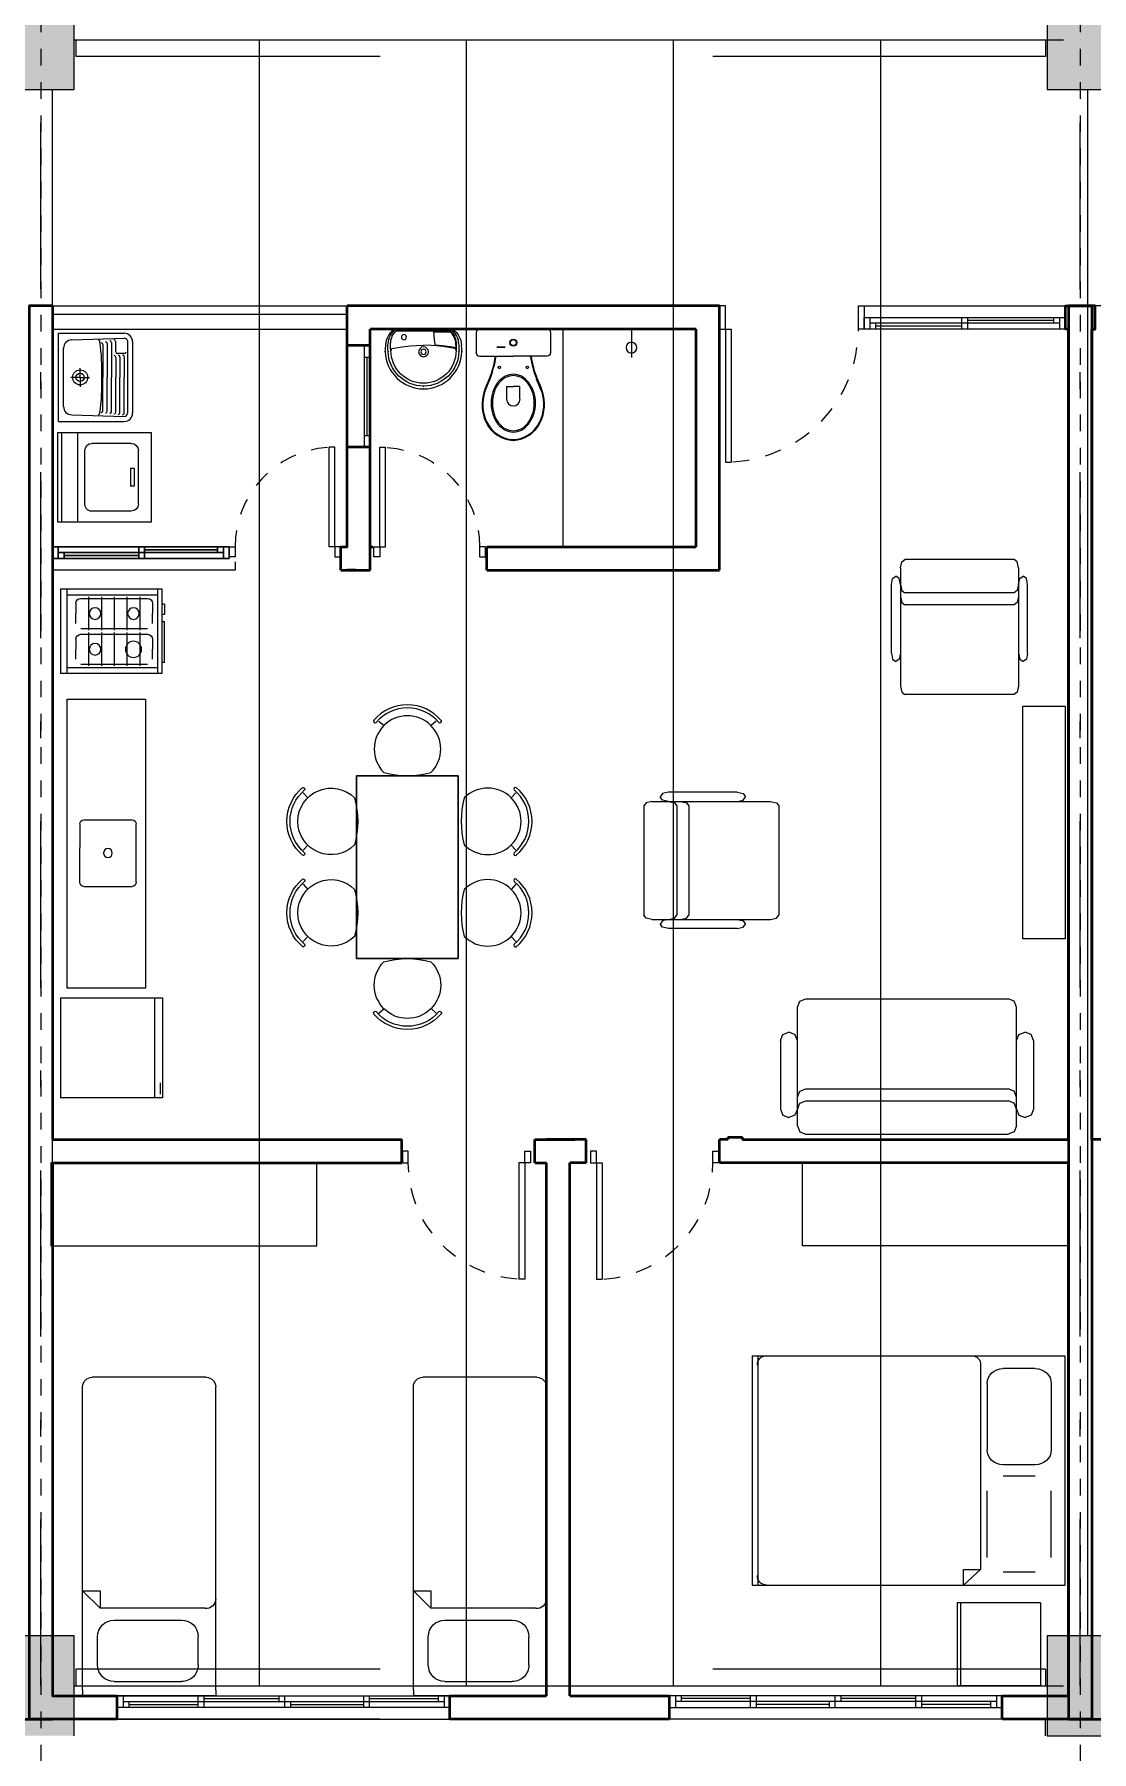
# Model space of a CAD drawing. Header units: millimetres. Extents: x 173 to 410, y -14 to 183.
# Drawn here: x 278.14 to 284.5, y 129.89 to 140.22 of the extents above; entities that cross this region are included whole.
import ezdxf

# ---------------------------------------------------------------- set-up
doc = ezdxf.new("R2010")
doc.units = ezdxf.units.MM
for name, pattern in [('DASHDOT', [1, 0.5, -0.25, 0, -0.25]), ('DASHDOTX2', [2, 1, -0.5, 0, -0.5]), ('HIDDEN', [0.05, 0.025, -0.025]), ('XKITLINE00', [0]), ('XKITLINE02', [4, 2, -2])]:
    doc.linetypes.add(name, pattern=pattern)
doc.layers.get('0').update_dxf_attribs({"color": 4})
for name, color, linetype in [('ar-mobiliario', 7, 'Continuous'), ('ar-sanitarios-louças', 7, 'Continuous'), ('EIXO', 12, 'DASHDOTX2'), ('LAJE VISTA', 143, 'Continuous'), ('VIGA', 2, 'Continuous')]:
    doc.layers.add(name, color=color, linetype=linetype)
for name, color, linetype, lineweight in [('ARQ Alvenaria', 201, 'Continuous', 40), ('ARQ Anotações', 2, 'Continuous', 5), ('ARQ Caixilharia', 140, 'Continuous', 9), ('ARQ Eixos', 8, 'DASHDOT', 5), ('ARQ Equipamento', 4, 'Continuous', 18), ('ARQ Estrutura', 7, 'Continuous', 50), ('ARQ Projeções', 144, 'HIDDEN', 5), ('ARQ Visto', 152, 'Continuous', 13)]:
    doc.layers.add(name, color=color, linetype=linetype, lineweight=lineweight)
doc.styles.get("Standard").update_dxf_attribs({"font": 'arial.ttf'})
doc.dimstyles.new('Executivo 1-50', dxfattribs={"dimtxt": 0.1, "dimasz": 0.035, "dimexe": 0, "dimexo": 0.0625, "dimgap": 0.03, "dimtad": 1, "dimzin": 0, "dimdsep": 46, "dimtxsty": 'Standard', "dimblk": 'DOT', "dimcen": 0.09, "dimclrd": 8, "dimclre": 8, "dimadec": 0, "dimazin": 0, "dimtfac": 1, "dimtix": 1, "dimtmove": 2, "dimatfit": 3, "dimldrblk": 'DOT', "dimfxl": 0.18, "dimfxlon": 1, "dimtolj": 1, "dimtzin": 0, "dimarcsym": 0})

# ---------------------------------------------------------------- blocks, each defined once
blk = doc.blocks.new('_DOT')
at = {"color": 0, "linetype": 'ByBlock', "lineweight": -2}
blk.add_line((-0.5, 0), (-1, 0), dxfattribs=at)
at = {"color": 0, "linetype": 'ByBlock', "const_width": 0.5}
blk.add_lwpolyline([(-0.25, 0, 1), (0.25, 0, 1)], format="xyb", close=True, dxfattribs=at)
blk = doc.blocks.new('*D45')
at = {"layer": 'ARQ Anotações', "color": 8, "lineweight": -2, "transparency": 16777216}
for p, q in [((234.234, 129.147), (234.234, 128.967)), ((290.884, 129.147), (290.884, 128.967)), ((290.849, 128.967), (234.269, 128.967))]:
    blk.add_line(p, q, dxfattribs=at)
at = {"layer": 'Defpoints', "color": 0, "transparency": 16777216}
for p in [(234.234, 129.985), (290.884, 129.985), (234.234, 128.967)]:
    blk.add_point(p, dxfattribs=at)
at = {"layer": 'ARQ Anotações', "color": 8, "lineweight": -2, "transparency": 16777216, "xscale": 0.035, "yscale": 0.035, "zscale": 0.035, "rotation": 180}
blk.add_blockref('_DOT', (234.234, 128.967), dxfattribs=at)
at = {"layer": 'ARQ Anotações', "color": 8, "lineweight": -2, "transparency": 16777216, "xscale": 0.035, "yscale": 0.035, "zscale": 0.035}
blk.add_blockref('_DOT', (290.884, 128.967), dxfattribs=at)
at = {"layer": 'ARQ Anotações', "color": 0, "transparency": 16777216, "insert": (262.559, 129.048), "char_height": 0.1, "attachment_point": 5}
blk.add_mtext('\\A1;56.65', dxfattribs=at)
blk = doc.blocks.new('PSR_Double Bed', base_point=(23.006, 28.013))
at = {"layer": 'ar-mobiliario', "color": 8, "linetype": 'Continuous', "lineweight": 13, "true_color": 0x747474}
for p, q in [((23.024, 29.732), (23.059, 29.732)), ((23.024, 28.182), (23.024, 29.732)), ((23.059, 29.732), (24.94, 29.732)), ((23.059, 28.182), (23.059, 29.732)), ((24.448, 29.626), (24.343, 29.732)), ((24.343, 29.732), (24.343, 29.626)), ((24.94, 29.732), (24.974, 29.732)), ((24.974, 28.182), (24.974, 29.732)), ((24.343, 29.626), (24.448, 29.626)), ((24.448, 28.245), (24.448, 29.626)), ((24.79, 29.645), (24.59, 29.645)), ((24.49, 29.545), (24.49, 29.095)), ((24.89, 29.545), (24.89, 29.095)), ((24.79, 28.995), (24.59, 28.995)), ((24.49, 28.369), (24.49, 28.819)), ((24.79, 28.919), (24.59, 28.919)), ((24.89, 28.369), (24.89, 28.819)), ((23.024, 28.182), (23.059, 28.182)), ((23.059, 28.182), (24.94, 28.182)), ((24.79, 28.269), (24.59, 28.269)), ((24.94, 28.182), (24.974, 28.182))]:
    blk.add_line(p, q, dxfattribs=at)
for centre, radius, start, end in [((23.115, 29.675), 0.0571, 90, 187.1348), ((24.59, 28.819), 0.1, 90, 180), ((24.79, 28.819), 0.1, 0, 90), ((24.59, 28.369), 0.1, 180, 270), ((24.79, 28.369), 0.1, 270, 0), ((23.115, 28.238), 0.0571, 172.8651, 270), ((24.392, 28.238), 0.0571, 270, 7.1348)]:
    blk.add_arc(centre, radius, start, end, dxfattribs=at)
blk = doc.blocks.new('Cab Base 1D-Drawer_2', base_point=(23.006, 28.013))
at = {"layer": 'ar-mobiliario', "color": 8, "linetype": 'Continuous', "lineweight": 13, "true_color": 0x747474}
for p, q in [((23.006, 28.513), (23.506, 28.513)), ((23.006, 28.013), (23.006, 28.513)), ((23.506, 28.013), (23.506, 28.513)), ((23.006, 28.493), (23.506, 28.493)), ((23.006, 28.013), (23.506, 28.013))]:
    blk.add_line(p, q, dxfattribs=at)
blk = doc.blocks.new('Folha 72')
at = {"color": 0, "linetype": 'ByBlock', "lineweight": -2}
for p, q in [((0.35, 0.7), (0.315, 0.7)), ((0.315, 0), (0.315, 0.7)), ((0.35, 0), (0.35, 0.7)), ((-0.385, 0), (-0.35, 0)), ((-0.385, -0.07), (-0.385, 0)), ((-0.35, 0), (-0.35, -0.07)), ((0.35, 0), (0.315, 0)), ((0.385, 0), (0.35, 0)), ((0.35, 0), (0.35, -0.07)), ((0.385, -0.07), (0.385, 0)), ((-0.35, -0.07), (-0.385, -0.07)), ((0.35, -0.07), (0.385, -0.07))]:
    blk.add_line(p, q, dxfattribs=at)
at = {"layer": 'ARQ Projeções'}
blk.add_arc((0.35, 0), 0.7, 93.6334, 180, dxfattribs=at)
blk = doc.blocks.new('Janela de correr_3')
at = {"lineweight": 13}
for p, q in [((0.403, 0), (-0.603, 0)), ((-0.603, 0), (-0.603, -0.07)), ((-0.568, -0.07), (-0.568, 0)), ((-0.533, -0.035), (-0.533, 0)), ((-0.118, -0.07), (-0.118, 0)), ((-0.082, -0.07), (-0.082, 0)), ((1.397, 0), (0.392, 0)), ((0.403, -0.07), (0.403, 0)), ((0.403, -0.07), (0.403, 0)), ((0.438, -0.035), (0.438, 0)), ((0.877, -0.07), (0.877, 0)), ((0.912, -0.07), (0.912, 0)), ((1.362, -0.07), (1.362, 0)), ((1.397, -0.07), (1.397, 0)), ((-0.603, -0.07), (0.403, -0.07)), ((-0.568, -0.035), (0.403, -0.035)), ((-0.533, -0.018), (-0.118, -0.018)), ((-0.082, -0.053), (0.368, -0.053)), ((0.368, -0.07), (0.368, -0.035)), ((0.392, -0.07), (1.397, -0.07)), ((0.403, -0.035), (1.362, -0.035)), ((0.438, -0.018), (0.877, -0.018)), ((0.912, -0.053), (1.327, -0.053)), ((1.327, -0.07), (1.327, -0.035))]:
    blk.add_line(p, q, dxfattribs=at)
blk = doc.blocks.new('PSN_Single Bed', base_point=(23.006, 28.013))
at = {"layer": 'ar-mobiliario', "color": 8, "linetype": 'Continuous', "lineweight": 13, "true_color": 0x747474}
for p, q in [((23.193, 29.912), (23.193, 29.946)), ((23.993, 29.946), (23.193, 29.946)), ((23.193, 29.912), (23.193, 28.088)), ((23.383, 29.861), (23.788, 29.861)), ((23.993, 29.912), (23.993, 29.946)), ((23.993, 29.912), (23.993, 28.088)), ((23.283, 29.761), (23.283, 29.591)), ((23.888, 29.761), (23.888, 29.591)), ((23.383, 29.491), (23.788, 29.491)), ((23.298, 29.42), (23.193, 29.315)), ((23.298, 29.315), (23.298, 29.42)), ((23.929, 29.42), (23.298, 29.42)), ((23.193, 29.315), (23.298, 29.315)), ((23.936, 28.031), (23.25, 28.031))]:
    blk.add_line(p, q, dxfattribs=at)
for centre, radius, start, end in [((23.383, 29.761), 0.1, 90, 180), ((23.788, 29.761), 0.1, 0, 90), ((23.383, 29.591), 0.1, 180, 270), ((23.788, 29.591), 0.1, 270, 0), ((23.936, 29.364), 0.0571, 0, 97.1348), ((23.25, 28.088), 0.057, 180, 270), ((23.936, 28.088), 0.057, 270, 360)]:
    blk.add_arc(centre, radius, start, end, dxfattribs=at)
blk = doc.blocks.new('SLAB_19', base_point=(-13.105, -3.32))
at = {"layer": 'ar-mobiliario', "color": 8, "linetype": 'Continuous', "lineweight": 13, "true_color": 0x747474, "flags": 128}
blk.add_lwpolyline([(-13.105, -3.32), (-13.105, -3.82), (-11.505, -3.82), (-11.505, -3.32)], close=True, dxfattribs=at)
blk = doc.blocks.new('CP929_2')
at = {"layer": 'ARQ Equipamento', "lineweight": 13}
for p, q in [((-0.222, -0.027), (-0.224, -0.035)), ((-0.224, -0.035), (-0.224, -0.159)), ((-0.218, -0.021), (-0.222, -0.027)), ((-0.212, -0.016), (-0.218, -0.021)), ((-0.204, -0.015), (-0.212, -0.016)), ((-0.204, -0.015), (0.204, -0.015)), ((0.204, -0.015), (0.212, -0.016)), ((0.212, -0.016), (0.217, -0.021)), ((0.217, -0.021), (0.222, -0.027)), ((0.222, -0.027), (0.223, -0.035)), ((0.223, -0.035), (0.223, -0.159)), ((-0.224, -0.159), (-0.222, -0.167)), ((-0.222, -0.167), (-0.218, -0.173)), ((-0.218, -0.173), (-0.212, -0.177)), ((-0.212, -0.177), (-0.204, -0.179)), ((-0.204, -0.179), (0, -0.179)), ((-0.103, -0.18), (-0.103, -0.179)), ((0.204, -0.179), (0, -0.179)), ((0.102, -0.18), (0.102, -0.179)), ((0.212, -0.177), (0.204, -0.179)), ((0.217, -0.173), (0.212, -0.177)), ((0.222, -0.167), (0.217, -0.173)), ((0.223, -0.159), (0.222, -0.167)), ((-0.04, -0.437), (-0.04, -0.36)), ((-0.04, -0.36), (0, -0.36)), ((0.04, -0.36), (0, -0.36)), ((0.04, -0.437), (0.04, -0.36))]:
    blk.add_line(p, q, dxfattribs=at)
for centre, radius in [((0, -0.097), 0.0216), ((0, -0.097), 0.018), ((-0.084, -0.246), 0.00752), ((0.084, -0.246), 0.00752)]:
    blk.add_circle(centre, radius, dxfattribs=at)
for centre, radius, start, end in [((-0.859, -0.049), 0.763, 339.6909, 350.163), ((-0.859, -0.049), 0.767, 339.6909, 350.163), ((0.858, -0.049), 0.767, 189.837, 200.3091), ((0.858, -0.049), 0.763, 189.837, 200.3091), ((0.018, -0.424), 0.142, 118.3761, 142.5178), ((0.018, -0.425), 0.135, 118.3761, 142.5178), ((0, -0.39), 0.103, 90, 118.3761), ((0, -0.392), 0.0966, 90, 118.3761), ((0, -0.39), 0.103, 61.6239, 90), ((0, -0.392), 0.0966, 61.6239, 90), ((-0.018, -0.425), 0.135, 37.4822, 61.6239), ((-0.019, -0.424), 0.142, 37.4822, 61.6239), ((0.067, -0.468), 0.255, 162.0904, 205.4458), ((0.063, -0.468), 0.247, 161.867, 205.7625), ((-26.813, 10.724), 28.863, 337.3538, 337.5183), ((-25.375, 10.125), 27.31, 337.3514, 337.5257), ((0.092, -0.461), 0.226, 162.3784, 180), ((0.091, -0.461), 0.217, 162.3784, 180), ((0.047, -0.447), 0.178, 142.5178, 162.3784), ((0.046, -0.447), 0.17, 142.5178, 162.3784), ((-0.047, -0.447), 0.17, 17.6216, 37.4822), ((-0.048, -0.447), 0.178, 17.6216, 37.4822), ((-0.091, -0.461), 0.217, 360, 17.6216), ((-0.093, -0.461), 0.226, 0, 17.6216), ((25.374, 10.125), 27.31, 202.4743, 202.6486), ((26.812, 10.724), 28.863, 202.4817, 202.6462), ((-0.064, -0.468), 0.247, 334.2375, 18.133), ((-0.068, -0.468), 0.255, 334.5542, 17.9096), ((0.092, -0.461), 0.226, 180, 197.6216), ((0.091, -0.461), 0.217, 180, 197.6216), ((0, -0.437), 0.0404, 180, 0), ((-0.091, -0.461), 0.217, 342.3784, 0), ((-0.093, -0.461), 0.226, 342.3784, 360), ((0.008, -0.495), 0.19, 205.7625, 267.2081), ((0.008, -0.495), 0.185, 205.7625, 267.2081), ((0.047, -0.475), 0.178, 197.6216, 217.4822), ((0.046, -0.475), 0.17, 197.6216, 217.4822), ((0.018, -0.498), 0.142, 217.4822, 241.6239), ((0.018, -0.497), 0.135, 217.4822, 241.6239), ((0, -0.53), 0.0966, 241.6239, 270), ((-0.009, -0.495), 0.185, 272.7919, 334.2375), ((0, -0.53), 0.0966, 270, 298.3761), ((-0.009, -0.495), 0.19, 272.7919, 334.2375), ((-0.018, -0.497), 0.135, 298.3761, 322.5178), ((-0.019, -0.498), 0.142, 298.3761, 322.5178), ((-0.047, -0.475), 0.17, 322.5178, 342.3784), ((-0.048, -0.475), 0.178, 322.5178, 342.3784), ((0, -0.532), 0.103, 241.6239, 270), ((0, -0.532), 0.103, 270, 298.3761)]:
    blk.add_arc(centre, radius, start, end, dxfattribs=at)
for p in [(-0.204, -0.015), (0.204, -0.015), (-0.224, -0.159), (-0.103, -0.18), (0.102, -0.18), (0.223, -0.159)]:
    blk.add_point(p, dxfattribs=at)
blk = doc.blocks.new('L915')
at = {"layer": 'ARQ Equipamento', "lineweight": 13}
for p, q in [((-0.172, 0), (-0.181, -0.006)), ((-0.172, 0), (0.172, 0)), ((0.172, 0), (0.181, -0.006)), ((-0.227, -0.083), (-0.229, -0.098)), ((-0.229, -0.104), (-0.229, -0.098)), ((-0.224, -0.07), (-0.227, -0.083)), ((-0.22, -0.058), (-0.224, -0.07)), ((-0.215, -0.046), (-0.22, -0.058)), ((-0.208, -0.034), (-0.215, -0.046)), ((-0.214, -0.098), (-0.213, -0.087)), ((-0.214, -0.105), (-0.214, -0.098)), ((-0.213, -0.087), (-0.211, -0.075)), ((-0.211, -0.075), (-0.208, -0.064)), ((-0.2, -0.023), (-0.208, -0.034)), ((-0.208, -0.064), (-0.204, -0.05)), ((-0.204, -0.05), (-0.198, -0.038)), ((-0.19, -0.013), (-0.2, -0.023)), ((-0.199, -0.097), (-0.198, -0.091)), ((-0.198, -0.102), (-0.199, -0.097)), ((-0.198, -0.038), (-0.192, -0.029)), ((-0.198, -0.084), (-0.197, -0.075)), ((-0.198, -0.091), (-0.198, -0.084)), ((-0.198, -0.108), (-0.198, -0.102)), ((-0.197, -0.075), (-0.194, -0.061)), ((-0.194, -0.061), (-0.191, -0.05)), ((-0.193, -0.093), (-0.194, -0.105)), ((-0.192, -0.08), (-0.193, -0.093)), ((-0.192, -0.029), (-0.185, -0.018)), ((-0.19, -0.067), (-0.192, -0.08)), ((-0.191, -0.05), (-0.188, -0.042)), ((-0.181, -0.006), (-0.19, -0.013)), ((-0.187, -0.056), (-0.19, -0.067)), ((-0.188, -0.042), (-0.182, -0.032)), ((-0.182, -0.046), (-0.187, -0.056)), ((-0.185, -0.018), (-0.177, -0.009)), ((-0.182, -0.032), (-0.177, -0.024)), ((-0.177, -0.036), (-0.182, -0.046)), ((-0.177, -0.009), (-0.169, -0.004)), ((-0.177, -0.024), (-0.171, -0.017)), ((-0.17, -0.026), (-0.177, -0.036)), ((-0.171, -0.017), (-0.164, -0.013)), ((-0.163, -0.018), (-0.17, -0.026)), ((-0.169, -0.004), (0.169, -0.004)), ((-0.164, -0.013), (0.164, -0.013)), ((-0.127, -0.017), (-0.163, -0.018)), ((-0.145, -0.105), (-0.128, -0.103)), ((-0.128, -0.103), (-0.11, -0.101)), ((-0.096, -0.017), (-0.127, -0.017)), ((-0.114, -0.105), (-0.078, -0.102)), ((-0.11, -0.101), (-0.095, -0.099)), ((-0.061, -0.017), (-0.096, -0.017)), ((-0.095, -0.099), (-0.078, -0.099)), ((-0.078, -0.099), (-0.071, -0.098)), ((-0.078, -0.102), (-0.045, -0.1)), ((-0.071, -0.098), (-0.069, -0.09)), ((-0.069, -0.09), (-0.066, -0.067)), ((-0.066, -0.067), (-0.063, -0.037)), ((-0.063, -0.037), (-0.061, -0.017)), ((-0.045, -0.1), (0, -0.098)), ((0.045, -0.1), (0, -0.098)), ((0.078, -0.102), (0.045, -0.1)), ((0.114, -0.105), (0.078, -0.102)), ((0.171, -0.017), (0.164, -0.013)), ((0.177, -0.009), (0.169, -0.004)), ((0.177, -0.024), (0.171, -0.017)), ((0.184, -0.018), (0.177, -0.009)), ((0.182, -0.032), (0.177, -0.024)), ((0.181, -0.006), (0.19, -0.013)), ((0.188, -0.042), (0.182, -0.032)), ((0.192, -0.029), (0.184, -0.018)), ((0.191, -0.05), (0.188, -0.042)), ((0.19, -0.013), (0.2, -0.023)), ((0.194, -0.061), (0.191, -0.05)), ((0.198, -0.038), (0.192, -0.029)), ((0.197, -0.075), (0.194, -0.061)), ((0.198, -0.084), (0.197, -0.075)), ((0.204, -0.05), (0.198, -0.038)), ((0.198, -0.091), (0.198, -0.084)), ((0.199, -0.097), (0.198, -0.091)), ((0.198, -0.102), (0.199, -0.097)), ((0.198, -0.108), (0.198, -0.102)), ((0.2, -0.023), (0.208, -0.034)), ((0.208, -0.064), (0.204, -0.05)), ((0.208, -0.034), (0.215, -0.046)), ((0.211, -0.075), (0.208, -0.064)), ((0.213, -0.087), (0.211, -0.075)), ((0.214, -0.098), (0.213, -0.087)), ((0.214, -0.105), (0.214, -0.098)), ((0.215, -0.046), (0.22, -0.058)), ((0.22, -0.058), (0.224, -0.07)), ((0.224, -0.07), (0.227, -0.083)), ((0.227, -0.083), (0.228, -0.093)), ((0.228, -0.093), (0.229, -0.104)), ((-0.23, -0.114), (-0.229, -0.104)), ((-0.23, -0.125), (-0.23, -0.114)), ((-0.23, -0.136), (-0.23, -0.125)), ((-0.228, -0.159), (-0.23, -0.136)), ((-0.224, -0.181), (-0.228, -0.159)), ((-0.218, -0.203), (-0.224, -0.181)), ((-0.21, -0.223), (-0.218, -0.203)), ((-0.214, -0.114), (-0.214, -0.105)), ((-0.214, -0.121), (-0.214, -0.114)), ((-0.214, -0.125), (-0.214, -0.121)), ((-0.214, -0.125), (-0.214, -0.128)), ((-0.214, -0.128), (-0.213, -0.135)), ((-0.213, -0.135), (-0.211, -0.157)), ((-0.211, -0.157), (-0.208, -0.177)), ((-0.208, -0.177), (-0.202, -0.197)), ((-0.202, -0.197), (-0.195, -0.216)), ((-0.198, -0.113), (-0.198, -0.108)), ((-0.198, -0.119), (-0.198, -0.113)), ((-0.197, -0.125), (-0.198, -0.119)), ((-0.196, -0.13), (-0.197, -0.125)), ((-0.195, -0.125), (-0.196, -0.13)), ((-0.193, -0.122), (-0.195, -0.125)), ((-0.194, -0.105), (-0.194, -0.116)), ((-0.194, -0.116), (-0.184, -0.112)), ((-0.19, -0.118), (-0.193, -0.122)), ((-0.19, -0.118), (-0.166, -0.113)), ((-0.184, -0.112), (-0.173, -0.109)), ((-0.173, -0.109), (-0.161, -0.107)), ((-0.166, -0.113), (-0.141, -0.109)), ((-0.161, -0.107), (-0.145, -0.105)), ((-0.141, -0.109), (-0.114, -0.105)), ((0.141, -0.109), (0.114, -0.105)), ((0.166, -0.113), (0.141, -0.109)), ((0.19, -0.118), (0.166, -0.113)), ((0.19, -0.118), (0.193, -0.122)), ((0.193, -0.122), (0.195, -0.125)), ((0.195, -0.125), (0.196, -0.13)), ((0.195, -0.216), (0.202, -0.197)), ((0.196, -0.13), (0.197, -0.125)), ((0.197, -0.125), (0.198, -0.119)), ((0.198, -0.113), (0.198, -0.108)), ((0.198, -0.119), (0.198, -0.113)), ((0.202, -0.197), (0.208, -0.177)), ((0.208, -0.177), (0.211, -0.157)), ((0.218, -0.203), (0.21, -0.223)), ((0.211, -0.157), (0.213, -0.135)), ((0.213, -0.135), (0.214, -0.128)), ((0.214, -0.114), (0.214, -0.105)), ((0.214, -0.121), (0.214, -0.114)), ((0.214, -0.125), (0.214, -0.121)), ((0.214, -0.128), (0.214, -0.125)), ((0.224, -0.181), (0.218, -0.203)), ((0.228, -0.159), (0.224, -0.181)), ((0.23, -0.136), (0.228, -0.159)), ((0.229, -0.104), (0.23, -0.114)), ((0.23, -0.114), (0.23, -0.125)), ((0.23, -0.125), (0.23, -0.136)), ((-0.2, -0.243), (-0.21, -0.223)), ((-0.189, -0.262), (-0.2, -0.243)), ((-0.195, -0.216), (-0.186, -0.234)), ((-0.175, -0.278), (-0.189, -0.262)), ((-0.186, -0.234), (-0.175, -0.252)), ((-0.175, -0.252), (-0.162, -0.268)), ((-0.16, -0.295), (-0.175, -0.278)), ((-0.162, -0.268), (-0.148, -0.283)), ((-0.144, -0.309), (-0.16, -0.295)), ((-0.148, -0.283), (-0.133, -0.296)), ((-0.127, -0.322), (-0.144, -0.309)), ((-0.133, -0.296), (-0.117, -0.308)), ((-0.117, -0.308), (-0.1, -0.318)), ((0.1, -0.318), (0.117, -0.308)), ((0.117, -0.308), (0.133, -0.296)), ((0.144, -0.309), (0.127, -0.322)), ((0.133, -0.296), (0.148, -0.283)), ((0.16, -0.295), (0.144, -0.309)), ((0.148, -0.283), (0.162, -0.268)), ((0.175, -0.278), (0.16, -0.295)), ((0.162, -0.268), (0.175, -0.252)), ((0.175, -0.252), (0.186, -0.234)), ((0.189, -0.262), (0.175, -0.278)), ((0.186, -0.234), (0.195, -0.216)), ((0.2, -0.243), (0.189, -0.262)), ((0.21, -0.223), (0.2, -0.243)), ((-0.108, -0.333), (-0.127, -0.322)), ((-0.088, -0.342), (-0.108, -0.333)), ((-0.1, -0.318), (-0.082, -0.327)), ((-0.067, -0.35), (-0.088, -0.342)), ((-0.082, -0.327), (-0.062, -0.334)), ((-0.046, -0.355), (-0.067, -0.35)), ((-0.062, -0.334), (-0.042, -0.339)), ((-0.023, -0.359), (-0.046, -0.355)), ((-0.042, -0.339), (-0.022, -0.342)), ((0, -0.36), (-0.023, -0.359)), ((-0.022, -0.342), (0, -0.343)), ((0, -0.343), (0.022, -0.342)), ((0.023, -0.359), (0, -0.36)), ((0.022, -0.342), (0.042, -0.339)), ((0.046, -0.355), (0.023, -0.359)), ((0.042, -0.339), (0.062, -0.334)), ((0.067, -0.35), (0.046, -0.355)), ((0.062, -0.334), (0.082, -0.327)), ((0.088, -0.342), (0.067, -0.35)), ((0.082, -0.327), (0.1, -0.318)), ((0.107, -0.333), (0.088, -0.342)), ((0.127, -0.322), (0.107, -0.333))]:
    blk.add_line(p, q, dxfattribs=at)
for centre, radius in [((0.118, -0.049), 0.0151), ((0, -0.137), 0.0295), ((0, -0.137), 0.0161)]:
    blk.add_circle(centre, radius, dxfattribs=at)
blk.add_arc((0, -0.13), 0.196, 180, 360, dxfattribs=at)
for p in [(-0.208, -0.064), (-0.198, -0.084), (-0.177, -0.036), (-0.071, -0.098), (0.198, -0.084), (0.208, -0.064), (-0.23, -0.136), (-0.213, -0.135), (-0.196, -0.13), (-0.184, -0.112), (0.196, -0.13), (0.213, -0.135), (0.23, -0.136), (0, -0.343), (0, -0.36)]:
    blk.add_point(p, dxfattribs=at)
blk = doc.blocks.new('Folha 62')
at = {"lineweight": -2}
for p, q in [((0.3, 0.6), (0.265, 0.6)), ((0.265, 0), (0.265, 0.6)), ((0.3, 0), (0.3, 0.6)), ((-0.335, 0), (-0.3, 0)), ((-0.335, -0.06), (-0.335, 0)), ((-0.3, 0), (-0.3, -0.06)), ((0.3, 0), (0.265, 0)), ((0.335, 0), (0.3, 0)), ((0.3, 0), (0.3, -0.06)), ((0.335, -0.06), (0.335, 0)), ((-0.3, -0.06), (-0.335, -0.06)), ((0.3, -0.06), (0.335, -0.06))]:
    blk.add_line(p, q, dxfattribs=at)
at = {"layer": 'ARQ Projeções'}
blk.add_arc((0.3, 0), 0.6, 94.2369, 180, dxfattribs=at)
blk = doc.blocks.new('chuveiro')
at = {"linetype": 'ByBlock', "lineweight": -2}
blk.add_line((0, 0), (0, -172), dxfattribs=at)
blk.add_circle((0, -112), 32.4, dxfattribs=at)
blk = doc.blocks.new('PSR_cuba cozinha', base_point=(23.006, 28.013))
at = {"layer": 'ar-sanitarios-louças', "color": 8, "linetype": 'Continuous', "lineweight": 13, "true_color": 0x747474}
for p, q in [((23.085, 28.544), (23.085, 28.337)), ((23.11, 28.569), (23.41, 28.569)), ((23.435, 28.544), (23.435, 28.194)), ((23.085, 28.194), (23.085, 28.337)), ((23.11, 28.169), (23.41, 28.169))]:
    blk.add_line(p, q, dxfattribs=at)
blk.add_circle((23.26, 28.369), 0.0269, dxfattribs=at)
for centre, start, end in [((23.11, 28.544), 90, 180), ((23.41, 28.544), 0, 90), ((23.11, 28.194), 180, 270), ((23.41, 28.194), 270, 0)]:
    blk.add_arc(centre, 0.025, start, end, dxfattribs=at)
blk = doc.blocks.new('PSR_Fridge 1Door', base_point=(23.006, 28.013))
at = {"layer": 'ar-mobiliario', "color": 8, "linetype": 'Continuous', "lineweight": 13, "true_color": 0x747474}
for p, q in [((23.006, 28.661), (23.006, 28.013)), ((23.006, 28.661), (23.717, 28.661)), ((23.717, 28.013), (23.717, 28.661)), ((23.006, 28.064), (23.717, 28.064)), ((23.006, 28.013), (23.717, 28.013)), ((23.612, 28.028), (23.693, 28.028))]:
    blk.add_line(p, q, dxfattribs=at)
blk = doc.blocks.new('PSR_Fogão4 bocas', base_point=(23.006, 28.013))
at = {"layer": 'ar-mobiliario', "color": 8, "linetype": 'Continuous', "lineweight": 13, "true_color": 0x747474}
for p, q in [((23.006, 28.623), (23.516, 28.623)), ((23.006, 28.623), (23.006, 28.013)), ((23.516, 28.013), (23.516, 28.623)), ((23.006, 28.585), (23.516, 28.585)), ((23.043, 28.585), (23.043, 28.039)), ((23.094, 28.531), (23.155, 28.531)), ((23.215, 28.531), (23.155, 28.531)), ((23.31, 28.531), (23.37, 28.531)), ((23.43, 28.531), (23.37, 28.531)), ((23.479, 28.585), (23.479, 28.039)), ((23.054, 28.454), (23.255, 28.454)), ((23.064, 28.501), (23.064, 28.099)), ((23.245, 28.501), (23.245, 28.099)), ((23.269, 28.454), (23.47, 28.454)), ((23.28, 28.501), (23.28, 28.099)), ((23.46, 28.501), (23.46, 28.099)), ((23.054, 28.377), (23.255, 28.377)), ((23.269, 28.377), (23.47, 28.377)), ((23.054, 28.3), (23.255, 28.3)), ((23.054, 28.223), (23.255, 28.223)), ((23.269, 28.3), (23.47, 28.3)), ((23.269, 28.223), (23.47, 28.223)), ((23.054, 28.146), (23.255, 28.146)), ((23.269, 28.146), (23.47, 28.146)), ((23.006, 28.039), (23.516, 28.039)), ((23.006, 28.013), (23.516, 28.013)), ((23.094, 28.069), (23.155, 28.069)), ((23.099, 27.998), (23.099, 28.013)), ((23.099, 27.998), (23.159, 27.998)), ((23.215, 28.069), (23.155, 28.069)), ((23.159, 28.013), (23.159, 27.998)), ((23.204, 27.998), (23.204, 28.013)), ((23.449, 27.998), (23.204, 27.998)), ((23.31, 28.069), (23.37, 28.069)), ((23.43, 28.069), (23.37, 28.069)), ((23.449, 27.998), (23.449, 28.013))]:
    blk.add_line(p, q, dxfattribs=at)
for centre, radius in [((23.155, 28.415), 0.035), ((23.37, 28.415), 0.035), ((23.155, 28.184), 0.035), ((23.37, 28.184), 0.0487)]:
    blk.add_circle(centre, radius, dxfattribs=at)
for centre, start, end in [((23.094, 28.501), 90, 180), ((23.31, 28.501), 90, 180), ((23.094, 28.099), 180, 270), ((23.31, 28.099), 180, 270)]:
    blk.add_arc(centre, 0.03, start, end, dxfattribs=at)
blk = doc.blocks.new('PSR_Tanque 25L', base_point=(23.006, 28.013))
at = {"layer": 'ar-sanitarios-louças', "color": 8, "linetype": 'Continuous', "lineweight": 13, "true_color": 0x747474}
for p, q in [((22.871, 28.408), (23.401, 28.408)), ((22.871, 28.408), (22.871, 28.013)), ((23.194, 28.408), (23.248, 28.408)), ((23.401, 28.408), (23.401, 28.013)), ((22.911, 28.328), (22.901, 28.013)), ((22.961, 28.378), (23.311, 28.378)), ((23.136, 28.278), (23.136, 28.334)), ((23.361, 28.328), (23.371, 28.013)), ((23.136, 28.278), (23.08, 28.278)), ((23.136, 28.278), (23.192, 28.278)), ((23.136, 28.278), (23.136, 28.222)), ((22.932, 28.115), (23.136, 28.115)), ((22.935, 28.141), (23.136, 28.141)), ((23.333, 28.141), (23.136, 28.141)), ((23.339, 28.115), (23.136, 28.115)), ((22.921, 28.013), (23.136, 28.013)), ((23.351, 27.993), (22.921, 27.993)), ((22.923, 28.039), (23.136, 28.039)), ((22.926, 28.064), (23.136, 28.064)), ((22.929, 28.09), (23.136, 28.09)), ((23.346, 28.09), (23.136, 28.09)), ((23.257, 28.064), (23.136, 28.064)), ((23.258, 28.039), (23.136, 28.039)), ((23.26, 28.013), (23.136, 28.013)), ((23.279, 28.012), (23.279, 28.054)), ((23.289, 28.064), (23.351, 28.064)), ((23.351, 27.963), (22.921, 27.963))]:
    blk.add_line(p, q, dxfattribs=at)
for radius in [0.0452, 0.025]:
    blk.add_circle((23.136, 28.278), radius, dxfattribs=at)
for centre, radius, start, end in [((22.961, 28.328), 0.05, 90, 180), ((23.311, 28.328), 0.05, 0, 90), ((22.922, 28.169), 0.01, 180, 270), ((22.929, 28.1), 0.01, 180, 270), ((23.095, 29.402), 1.255, 262.0871, 271.891), ((22.932, 28.125), 0.01, 180, 270), ((22.935, 28.151), 0.01, 180, 270), ((23.177, 29.402), 1.255, 268.109, 277.9129), ((23.333, 28.151), 0.01, 270, 0), ((23.339, 28.125), 0.01, 270, 0), ((23.346, 28.1), 0.01, 270, 0), ((23.35, 28.169), 0.01, 270, 0), ((22.921, 28.013), 0.05, 180, 270), ((22.921, 28.013), 0.02, 178.6718, 270), ((22.921, 28.023), 0.01, 180, 270), ((22.923, 28.049), 0.01, 180, 270), ((22.926, 28.074), 0.01, 180, 270), ((23.257, 28.074), 0.01, 270, 0), ((23.258, 28.049), 0.01, 270, 0), ((23.26, 28.023), 0.01, 270, 0), ((23.289, 28.054), 0.01, 90, 180), ((23.289, 28.012), 0.01, 180, 270), ((23.351, 28.074), 0.01, 270, 0), ((23.351, 28.013), 0.05, 270, 0), ((23.351, 28.012), 0.02, 270, 1.3282)]:
    blk.add_arc(centre, radius, start, end, dxfattribs=at)
blk = doc.blocks.new('PSN_WasherDryer Vert', base_point=(23.006, 28.013))
at = {"layer": 'ar-mobiliario', "color": 8, "linetype": 'Continuous', "lineweight": 13, "true_color": 0x747474}
for p, q in [((23.615, 28.673), (23.006, 28.673)), ((23.006, 28.673), (23.006, 28.013)), ((23.131, 28.583), (23.49, 28.583)), ((23.615, 28.013), (23.615, 28.673)), ((23.081, 28.532), (23.081, 28.251)), ((23.37, 28.554), (23.25, 28.554)), ((23.25, 28.554), (23.25, 28.527)), ((23.37, 28.527), (23.25, 28.527)), ((23.37, 28.554), (23.37, 28.527)), ((23.54, 28.532), (23.54, 28.254)), ((23.006, 28.153), (23.615, 28.153)), ((23.136, 28.203), (23.49, 28.203)), ((23.006, 28.04), (23.615, 28.04)), ((23.006, 28.013), (23.615, 28.013))]:
    blk.add_line(p, q, dxfattribs=at)
for centre, radius, start, end in [((23.131, 28.532), 0.0508, 90, 180), ((23.49, 28.532), 0.0508, 360, 90), ((23.131, 28.254), 0.0509, 183.5763, 274.7637), ((23.49, 28.254), 0.0508, 270, 0)]:
    blk.add_arc(centre, radius, start, end, dxfattribs=at)
blk = doc.blocks.new('Table 9 Rectangular', base_point=(23.006, 28.013))
at = {"layer": 'ar-mobiliario', "linetype": 'Continuous'}
for p, q in [((24.377, 28.775), (23.006, 28.775)), ((23.006, 28.775), (23.006, 28.013)), ((24.377, 28.775), (23.006, 28.775)), ((23.006, 28.775), (23.006, 28.013)), ((24.377, 28.013), (24.377, 28.775)), ((24.377, 28.013), (24.377, 28.775)), ((23.006, 28.013), (24.377, 28.013)), ((23.006, 28.013), (24.377, 28.013))]:
    blk.add_line(p, q, dxfattribs=at)
blk = doc.blocks.new('PSR_Chair Round', base_point=(23.006, 28.013))
at = {"layer": 'ar-mobiliario', "color": 8, "linetype": 'Continuous', "lineweight": 13, "true_color": 0x747474}
for p, q in [((22.833, 27.545), (22.864, 27.572)), ((23.178, 27.545), (23.147, 27.572))]:
    blk.add_line(p, q, dxfattribs=at)
for centre, radius, start, end in [((23.006, 27.713), 0.2, 135, 45), ((23.006, 27.328), 0.545, 74.9643, 105.0357), ((22.811, 27.546), 0.00983, 52.4054, 207.8484), ((23.006, 27.713), 0.266, 220.127, 319.873), ((23.006, 27.713), 0.247, 220.127, 319.873), ((23.2, 27.546), 0.00983, 332.1516, 127.5946)]:
    blk.add_arc(centre, radius, start, end, dxfattribs=at)
blk = doc.blocks.new('PSN_LoveSeat Basic', base_point=(23.006, 28.013))
at = {"layer": 'ar-mobiliario', "color": 8, "linetype": 'Continuous', "lineweight": 13, "true_color": 0x747474}
for p, q in [((23.02, 28.812), (23.056, 28.826)), ((23.056, 28.826), (24.277, 28.826)), ((24.312, 28.812), (24.277, 28.826)), ((23.006, 28.776), (23.02, 28.812)), ((23.006, 28.063), (23.006, 28.776)), ((24.327, 28.776), (24.312, 28.812)), ((24.327, 28.063), (24.327, 28.776)), ((22.904, 28.576), (22.918, 28.612)), ((22.918, 28.612), (22.954, 28.626)), ((22.99, 28.612), (22.954, 28.626)), ((23.006, 28.576), (22.99, 28.612)), ((24.327, 28.576), (24.341, 28.612)), ((24.341, 28.612), (24.378, 28.626)), ((24.414, 28.612), (24.378, 28.626)), ((24.428, 28.576), (24.414, 28.612)), ((22.904, 28.576), (22.904, 28.163)), ((24.428, 28.576), (24.428, 28.163)), ((23.006, 28.235), (23.02, 28.271)), ((23.006, 28.163), (23.02, 28.199)), ((23.02, 28.271), (23.056, 28.285)), ((23.02, 28.199), (23.056, 28.213)), ((23.056, 28.285), (24.277, 28.285)), ((23.056, 28.213), (24.277, 28.213)), ((24.312, 28.271), (24.277, 28.285)), ((24.312, 28.199), (24.277, 28.213)), ((24.327, 28.235), (24.312, 28.271)), ((24.327, 28.163), (24.312, 28.199)), ((22.904, 28.163), (22.918, 28.127)), ((22.918, 28.127), (22.954, 28.113)), ((22.99, 28.127), (22.954, 28.113)), ((23.006, 28.163), (22.99, 28.127)), ((24.327, 28.163), (24.341, 28.127)), ((24.341, 28.127), (24.378, 28.113)), ((24.414, 28.127), (24.378, 28.113)), ((24.428, 28.163), (24.414, 28.127)), ((23.006, 28.063), (23.02, 28.027)), ((23.02, 28.027), (23.056, 28.013)), ((23.056, 28.013), (24.277, 28.013)), ((24.312, 28.027), (24.277, 28.013)), ((24.327, 28.063), (24.312, 28.027))]:
    blk.add_line(p, q, dxfattribs=at)
blk = doc.blocks.new('SLAB_18', base_point=(-7.555, -6.26))
at = {"layer": 'ar-mobiliario', "color": 8, "linetype": 'Continuous', "lineweight": 13, "true_color": 0x747474, "flags": 128}
blk.add_lwpolyline([(-7.555, -6.26), (-7.302, -6.26), (-7.302, -4.86), (-7.555, -4.86)], close=True, dxfattribs=at)
blk = doc.blocks.new('Folha 82')
for p, q in [((0.4, 0.8), (0.365, 0.8)), ((0.365, 0), (0.365, 0.8)), ((0.4, 0), (0.4, 0.8)), ((-0.435, 0), (-0.4, 0)), ((-0.435, -0.14), (-0.435, 0)), ((-0.4, 0), (-0.4, -0.14)), ((0.4, 0), (0.365, 0)), ((0.435, 0), (0.4, 0)), ((0.4, 0), (0.4, -0.14)), ((0.435, -0.14), (0.435, 0)), ((-0.4, -0.14), (-0.435, -0.14)), ((0.4, -0.14), (0.435, -0.14))]:
    blk.add_line(p, q)
at = {"layer": 'ARQ Projeções'}
blk.add_arc((0.4, 0), 0.8, 93.1802, 180, dxfattribs=at)
blk = doc.blocks.new('Janela de correr')
for p, q in [((0.605, 0), (-0.605, 0)), ((-0.605, 0), (-0.605, -0.07)), ((-0.57, -0.07), (-0.57, 0)), ((-0.535, -0.035), (-0.535, 0)), ((-0.018, -0.07), (-0.018, 0)), ((0.018, -0.07), (0.018, 0)), ((0.57, -0.07), (0.57, 0)), ((0.605, -0.07), (0.605, 0)), ((-0.605, -0.07), (0.605, -0.07)), ((-0.57, -0.035), (0.57, -0.035)), ((-0.535, -0.018), (-0.018, -0.018)), ((0.018, -0.053), (0.535, -0.053)), ((0.535, -0.07), (0.535, -0.035))]:
    blk.add_line(p, q)
blk = doc.blocks.new('Maxim Air_2')
for p, q in [((0.305, 0), (-0.305, 0)), ((-0.305, 0), (-0.305, -0.035)), ((-0.235, -0.035), (-0.235, 0)), ((0.235, -0.035), (0.235, 0)), ((0.305, -0.035), (0.305, 0)), ((-0.305, -0.035), (0.305, -0.035)), ((-0.235, -0.018), (0.235, -0.018))]:
    blk.add_line(p, q)

msp = doc.modelspace()

# ---------------------------------------------------------------- hatches: boundary and pattern name
at = {"layer": 'ARQ Estrutura'}
for points in [[(277.9837, 140.4847), (278.3837, 140.4847), (278.3837, 139.8847), (277.9837, 139.8847)], [(284.2337, 140.4847), (284.6337, 140.4847), (284.6337, 139.8847), (284.2337, 139.8847)], [(277.9837, 130.5847), (278.3837, 130.5847), (278.3837, 129.9847), (277.9837, 129.9847)], [(284.2337, 130.5847), (284.6337, 130.5847), (284.6337, 129.9847), (284.2337, 129.9847)]]:
    msp.add_hatch(color=256, dxfattribs=at).paths.add_polyline_path(points, flags=17)

# ---------------------------------------------------------------- linework, layer by layer
for p, q in [((278.4517, 138.4347), (278.4517, 138.4347)), ((280.0249, 138.363), (280.0249, 138.363)), ((280.9749, 138.3347), (280.9249, 138.3347)), ((278.2537, 137.1347), (279.3167, 137.1347)), ((278.2537, 137.0647), (278.2537, 137.1347)), ((279.3167, 137.0647), (278.2537, 137.0647)), ((278.2887, 137.1347), (278.2887, 137.0647)), ((278.2887, 137.0997), (279.2817, 137.0997)), ((278.3237, 137.0997), (278.3237, 137.0647)), ((278.3237, 137.0822), (278.7725, 137.0822)), ((278.7725, 137.1347), (278.7725, 137.0647)), ((278.8075, 137.1347), (278.8075, 137.0647)), ((278.8075, 137.1172), (279.2467, 137.1172)), ((279.2467, 137.1347), (279.2467, 137.0997)), ((279.2817, 137.1347), (279.2817, 137.0647)), ((279.3167, 137.1347), (279.3167, 137.0647))]:
    msp.add_line(p, q)
at = {"layer": 'ar-sanitarios-louças', "color": 8, "linetype": 'Continuous', "lineweight": 13, "true_color": 0x747474, "flags": 128}
msp.add_lwpolyline([(278.3423, 136.2195), (278.8123, 136.2195), (278.8123, 134.4804), (278.3423, 134.4804)], close=True, dxfattribs=at)
at = {"layer": 'ARQ Alvenaria'}
for p, q in [((282.2649, 138.5847), (280.0249, 138.5847)), ((282.2649, 136.9947), (282.2649, 138.5847)), ((278.7018, 138.4447), (278.7018, 138.4447)), ((280.0249, 138.4447), (280.0249, 138.4447)), ((280.1649, 136.9947), (280.1649, 138.4447)), ((282.1249, 137.1347), (282.1249, 138.4447)), ((280.0249, 138.3447), (280.0249, 138.3447)), ((280.1649, 138.3447), (280.0249, 138.3447)), ((280.1649, 137.7347), (280.0249, 137.7347)), ((280.1649, 137.1347), (280.1799, 137.1347)), ((280.8649, 137.1347), (282.1249, 137.1347)), ((280.8649, 136.9947), (280.8649, 137.1347)), ((280.0749, 136.9947), (280.0249, 136.9947)), ((280.8649, 136.9947), (282.2649, 136.9947)), ((278.2537, 133.5696), (280.3537, 133.5696)), ((280.3537, 133.4296), (280.3537, 133.5696)), ((281.1537, 133.5696), (281.3937, 133.5696)), ((281.1537, 133.4296), (281.1537, 133.5696)), ((281.4637, 133.5696), (281.2237, 133.5696)), ((281.4637, 133.4296), (281.4637, 133.5696)), ((282.3137, 133.5696), (282.2637, 133.5696)), ((282.2637, 133.4296), (282.2637, 133.5696)), ((282.3137, 133.5846), (282.3137, 133.5696)), ((282.3137, 133.5846), (282.4037, 133.5846)), ((282.4037, 133.5696), (282.4037, 133.5846)), ((278.2537, 133.4296), (280.3537, 133.4296)), ((281.1537, 133.4296), (281.2237, 133.4296)), ((281.2237, 130.2247), (281.2237, 133.4296)), ((281.3637, 130.2247), (281.3637, 133.4296)), ((281.4637, 133.4296), (281.3637, 133.4296)), ((282.3137, 133.4296), (282.2637, 133.4296)), ((284.3637, 133.4296), (282.3137, 133.4296)), ((278.6437, 130.0847), (278.6437, 130.2247)), ((281.9637, 130.0847), (281.9637, 130.2247)), ((283.9637, 130.0847), (283.9637, 130.2247)), ((277.7237, 130.0847), (278.2537, 130.0847)), ((278.6437, 130.0847), (278.1137, 130.0847)), ((281.9637, 130.0847), (280.6437, 130.0847)), ((284.5037, 130.0847), (283.9637, 130.0847)), ((284.3637, 130.0847), (284.9037, 130.0847))]:
    msp.add_line(p, q, dxfattribs=at)
for points in [[(278.2537, 138.5847), (278.1137, 138.5847), (278.1137, 130.0847)], [(278.2537, 138.5847), (278.2537, 133.5696)], [(279.9867, 136.9947), (279.9867, 137.1347), (280.0249, 137.1347), (280.0249, 138.5847)], [(282.4037, 133.5696), (284.3637, 133.5696), (284.3637, 138.4447), (284.3449, 138.4447), (284.3449, 138.5847), (284.5037, 138.5847), (284.5037, 130.0847)], [(286.4637, 133.5696), (284.5037, 133.5696), (284.5037, 138.4447), (284.5225, 138.4447), (284.5225, 138.5847), (284.3637, 138.5847), (284.3637, 130.0847)], [(282.1249, 138.4447), (280.1649, 138.4447)], [(282.1249, 137.9747), (282.1249, 138.4447)], [(284.3637, 135.0196), (284.3637, 138.4447), (284.3449, 138.4447)], [(279.9867, 136.9947), (280.1649, 136.9947)], [(278.2537, 133.4298), (278.2537, 130.2247), (278.6437, 130.2247)], [(283.9637, 130.2247), (284.3637, 130.2247), (284.3637, 133.4296)], [(283.9637, 130.2247), (284.3637, 130.2247), (284.3637, 133.4296)], [(280.6437, 130.0847), (280.6437, 130.2247), (281.2237, 130.2247)], [(281.3637, 130.2247), (281.9637, 130.2247)], [(281.3637, 130.2247), (281.9637, 130.2247)]]:
    msp.add_lwpolyline(points, dxfattribs=at)
at = {"layer": 'ARQ Caixilharia'}
for p, q in [((278.2537, 138.5847), (280.0249, 138.5847)), ((278.2537, 138.5347), (280.0249, 138.5347)), ((280.0249, 137.7347), (280.0249, 138.3447)), ((278.6437, 130.0847), (280.6437, 130.0847)), ((283.9637, 130.0847), (281.9637, 130.0847))]:
    msp.add_line(p, q, dxfattribs=at)
at = {"layer": 'ARQ Eixos', "linetype": 'DASHDOT', "ltscale": 0.1}
for p, q in [((278.1837, 145.1297), (278.1837, 121.9738)), ((284.4337, 145.1297), (284.4337, 121.9738))]:
    msp.add_line(p, q, dxfattribs=at)
at = {"layer": 'ARQ Estrutura', "lineweight": 0}
for p, q in [((278.3837, 139.8847), (278.3837, 140.4847)), ((284.2337, 140.4847), (284.2337, 139.8847)), ((277.9837, 139.8847), (278.3837, 139.8847)), ((284.2337, 139.8847), (284.6337, 139.8847)), ((278.3837, 130.5847), (277.9837, 130.5847)), ((278.3837, 129.9847), (278.3837, 130.5847)), ((284.2337, 130.5847), (284.2337, 129.9847)), ((284.6337, 130.5847), (284.2337, 130.5847)), ((284.2237, 130.0847), (284.2337, 130.0847)), ((284.2337, 129.9847), (284.6337, 129.9847))]:
    msp.add_line(p, q, dxfattribs=at)
at = {"layer": 'ARQ Visto'}
for p, q in [((283.1349, 138.5847), (284.367, 138.5847)), ((285.7325, 138.5847), (284.5004, 138.5847)), ((278.2537, 138.4432), (280.0249, 138.4432)), ((279.3517, 136.9947), (278.2537, 136.9947)), ((279.3517, 137.0447), (279.3517, 136.9947))]:
    msp.add_line(p, q, dxfattribs=at)
msp.add_lwpolyline([(281.3249, 137.1347), (281.3249, 138.4447)], dxfattribs=at)
at = {"layer": 'EIXO', "lineweight": 0}
for p, q in [((234.4337, 140.1847), (290.6837, 140.1847)), ((278.1837, 130.2847), (278.1837, 140.1847)), ((284.4337, 130.2847), (284.4337, 140.1847)), ((234.4337, 130.2847), (290.6837, 130.2847))]:
    msp.add_line(p, q, dxfattribs=at)
at = {"layer": 'LAJE VISTA', "linetype": 'XKITLINE00', "lineweight": 0}
for p, q in [((278.3837, 140.1847), (279.4987, 140.1847)), ((279.4987, 130.2847), (279.4987, 140.1847)), ((279.4987, 130.2847), (279.4987, 140.1847)), ((279.4987, 140.1847), (280.7437, 140.1847)), ((280.7437, 130.2847), (280.7437, 140.1847)), ((280.7437, 130.2847), (280.7437, 140.1847)), ((280.7437, 140.1847), (281.9887, 140.1847)), ((281.9887, 130.2847), (281.9887, 140.1847)), ((281.9887, 140.1847), (283.2337, 140.1847)), ((281.9887, 130.2847), (281.9887, 140.1847)), ((283.2337, 130.2847), (283.2337, 140.1847)), ((283.2337, 130.2847), (283.2337, 140.1847)), ((283.2337, 140.1847), (284.2337, 140.1847)), ((278.2537, 130.5847), (278.2537, 139.8847)), ((278.2537, 130.5847), (278.2537, 139.8847)), ((284.4787, 130.5847), (284.4787, 139.8847)), ((284.4787, 130.5847), (284.4787, 139.8847)), ((278.3837, 130.2847), (279.4987, 130.2847)), ((279.4987, 130.2847), (280.7437, 130.2847)), ((280.7437, 130.2847), (281.9887, 130.2847)), ((281.9887, 130.2847), (283.2337, 130.2847)), ((283.2337, 130.2847), (284.2337, 130.2847))]:
    msp.add_line(p, q, dxfattribs=at)
at = {"layer": 'VIGA', "color": 1, "linetype": 'XKITLINE02', "lineweight": 0}
for p, q in [((278.3937, 140.1847), (278.3937, 140.0847)), ((284.2237, 140.1847), (284.2237, 140.0847)), ((284.2237, 140.0847), (278.3937, 140.0847)), ((284.2237, 130.3847), (278.3937, 130.3847)), ((278.3937, 130.3847), (278.3937, 130.2847)), ((284.2237, 130.3847), (284.2237, 130.2847)), ((284.2237, 130.0847), (278.3937, 130.0847))]:
    msp.add_line(p, q, dxfattribs=at)
at = {"layer": 'VIGA', "color": 4, "linetype": 'XKITLINE00', "lineweight": 0}
msp.add_line((284.2237, 129.9847), (284.2237, 130.0847), dxfattribs=at)

# ---------------------------------------------------------------- block references
at = {"layer": 'ar-mobiliario', "color": 8, "linetype": 'Continuous', "lineweight": 13, "true_color": 0x747474}
for name, p, xscale, yscale, rotation in [('PSN_WasherDryer Vert', (278.287, 137.283), -0.8858267607056385, 0.8484848484848486, 270.0009906931513), ('PSN_LoveSeat Basic', (284.0625, 137.0588), 0.5377073775714882, 1.000022234245399, 179.9989906931513), ('Table 9 Rectangular', (280.0827, 135.7584), 0.8020222414926447, 0.8020222414926447, 269.9990097082926), ('PSN_LoveSeat Basic', (281.8086, 135.6034), 0.5377073775714882, 1.000022234245399, 269.9989906931513), ('PSR_Fridge 1Door', (278.9162, 134.4215), -0.8436445457894725, 0.9477981698819252, 90.00100930684889), ('PSN_LoveSeat Basic', (282.7332, 133.6032), 0.9974066926584794, 0.9999572916922764, 359.9989906931515), ('PSR_Double Bed', (282.443, 132.4199), -0.9641025884146734, 0.8895339473340169, 179.9999906931517)]:
    msp.add_blockref(name, p, dxfattribs=dict(at, xscale=xscale, yscale=yscale, rotation=rotation))
at = {"layer": 'ar-mobiliario', "color": 8, "linetype": 'Continuous', "lineweight": 13, "true_color": 0x747474, "xscale": -1}
for name, p, rotation in [('PSR_Fogão4 bocas', (278.9119, 136.8825), 90.00100930684889), ('SLAB_18', (284.0893, 136.1772), 180), ('PSR_Chair Round', (280.2293, 135.4834), 269.9990291248776), ('PSR_Chair Round', (280.2293, 134.9334), 269.9990291248776), ('PSR_Chair Round', (280.3883, 134.7983), 0.001009708292816214), ('PSN_Single Bed', (278.2483, 132.1579), 179.9999906931517), ('PSN_Single Bed', (280.2368, 132.1579), 179.9999906931516), ('Cab Base 1D-Drawer_2', (284.1943, 130.7836), 90.00000930684865)]:
    msp.add_blockref(name, p, dxfattribs=dict(at, rotation=rotation))
at = {"layer": 'ar-mobiliario', "color": 8, "linetype": 'Continuous', "lineweight": 13, "true_color": 0x747474}
for p, rotation in [((280.3883, 135.6185), 179.9989902917071), ((280.5714, 135.4834), 89.99899029170723), ((280.5714, 134.9334), 89.99899029170723)]:
    msp.add_blockref('PSR_Chair Round', p, dxfattribs=dict(at, rotation=rotation))
msp.add_blockref('SLAB_19', (278.2437, 133.4298), dxfattribs=at)
at = {"layer": 'ar-mobiliario', "color": 8, "linetype": 'Continuous', "lineweight": 13, "true_color": 0x747474, "xscale": -1}
msp.add_blockref('SLAB_19', (284.3637, 133.4298), dxfattribs=at)
at = {"layer": 'ar-sanitarios-louças', "color": 8, "linetype": 'Continuous', "lineweight": 13, "true_color": 0x747474, "rotation": 90.00018192078423}
msp.add_blockref('PSR_Tanque 25L', (278.6853, 138.0238), dxfattribs=at)
at = {"layer": 'ar-sanitarios-louças', "color": 8, "linetype": 'Continuous', "lineweight": 13, "true_color": 0x747474, "xscale": -0.9714285466135772, "rotation": 180.0002019566087}
msp.add_blockref('PSR_cuba cozinha', (278.3409, 135.6488), dxfattribs=at)
at = {"layer": 'ARQ Caixilharia', "rotation": 180}
for name, p in [('Folha 82', (282.6999, 138.4443)), ('Folha 72', (281.8743, 133.4296)), ('Janela de correr_3', (283.3611, 130.1547))]:
    msp.add_blockref(name, p, dxfattribs=at)
at = {"layer": 'ARQ Caixilharia', "xscale": -1}
for name, p in [('Janela de correr', (283.7399, 138.5147)), ('Folha 62', (280.522, 137.1347))]:
    msp.add_blockref(name, p, dxfattribs=at)
for name, p, rotation in [('Maxim Air_2', (280.1649, 138.0397), 270.000000808019), ('Folha 72', (280.7431, 133.4296), 180), ('Janela de correr_3', (279.2463, 130.1547), 180)]:
    msp.add_blockref(name, p, dxfattribs=dict(at, rotation=rotation))
at = {"layer": 'ARQ Caixilharia'}
msp.add_blockref('Folha 62', (279.6517, 137.1347), dxfattribs=at)
at = {"layer": 'ARQ Equipamento', "xscale": -1, "rotation": 359.9999501084924}
msp.add_blockref('L915', (280.4849, 138.4447), dxfattribs=at)
at = {"layer": 'ARQ Equipamento', "rotation": 2.197096082255773e-05}
msp.add_blockref('CP929_2', (281.0249, 138.4597), dxfattribs=at)
at = {"layer": 'ARQ Equipamento', "xscale": -0.001, "yscale": 0.001, "zscale": 0.001}
msp.add_blockref('chuveiro', (281.7349, 138.4447), dxfattribs=at)

# ---------------------------------------------------------------- dimensions: what is measured, and where the dimension line sits
at = {"layer": 'ARQ Anotações'}
dim = msp.add_linear_dim(base=(234.2337, 128.9668), p1=(290.8837, 129.9847), p2=(234.2337, 129.9847), dimstyle='Executivo 1-50', dxfattribs=at)
dim.commit()
dim.dimension.update_dxf_attribs({"geometry": '*D45', "text_midpoint": (262.5587, 129.0479)})

doc.saveas('drawing.dxf')
